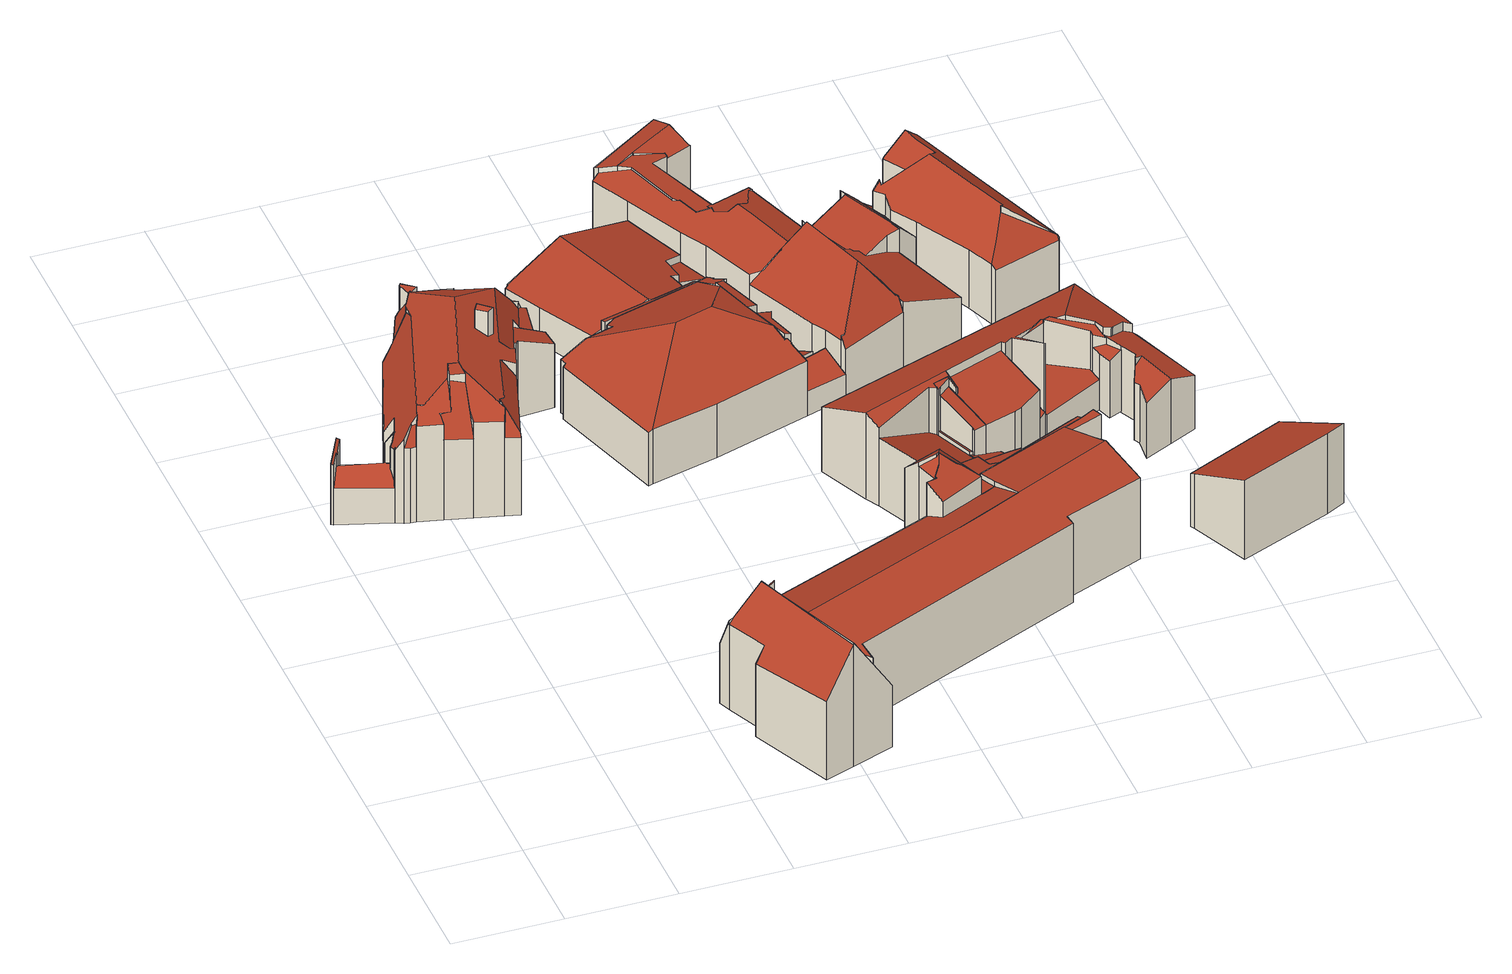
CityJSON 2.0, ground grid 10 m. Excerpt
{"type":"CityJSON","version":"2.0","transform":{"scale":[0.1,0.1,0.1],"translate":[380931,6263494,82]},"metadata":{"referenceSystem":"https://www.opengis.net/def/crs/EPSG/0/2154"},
"CityObjects":{
"building1":{"type":"Building","attributes":{"b3_dak_type":"slanted","b3_h_dak_50p":93.2,"b3_h_dak_70p":93.75,"b3_h_dak_max":96.26,"b3_h_dak_min":86.08,"b3_h_maaiveld":82.68,"b3_kas_warenhuis":false,"b3_reconstructie_onvolledig":false,"b3_rmse_lod12":2.43,"b3_rmse_lod13":1.61,"b3_rmse_lod22":0.0811,"b3_val3dity_lod12":"[]","b3_val3dity_lod13":"[]","b3_val3dity_lod22":"[104,201]","b3_volume_lod12":2391.76,"b3_volume_lod13":2309.77,"b3_volume_lod22":2114.74,"oorspronkelijkbouwjaar":2000},"children":["building1-1"]},
"building1-1":{"type":"BuildingPart","parents":["building1"],"geometry":[{"type":"Solid","lod":"2.2","boundaries":[[[[0,1,2,3,4,5,6,7,8,9,10,11,12,13,14,15,16,17,18,19,20,21,22,23,24,25,26,27,28,29,30,31,32]],[[33,2,1,34]],[[35,10,9,36]],[[37,29,28,38]],[[39,26,25,40]],[[41,27,26,39]],[[40,25,24,42]],[[43,23,22,44]],[[45,17,16,46]],[[47,3,2,33]],[[48,49,50,51]],[[51,50,13,12,52]],[[53,18,17,45]],[[52,12,11,54]],[[55,56,57,58]],[[59,8,7,60]],[[61,62,63]],[[62,64,65,66]],[[67,68,69]],[[68,67,70]],[[71,55,70]],[[72,73,74,75]],[[46,16,15,76]],[[77,59,78,79]],[[75,74,80,81]],[[82,83,84,85]],[[76,15,14,83,82]],[[79,78,56,55,71]],[[86,87,88,89,90]],[[91,43,92,93]],[[60,7,6,57]],[[94,95,96]],[[83,14,13,50]],[[97,98,99]],[[100,19,18,53]],[[101,20,19,100]],[[44,22,21,65]],[[66,65,21,20,101]],[[102,103,104,105]],[[96,95,106]],[[107,108,109,110]],[[111,112,113,114]],[[58,57,6,5,112,111]],[[114,113,115]],[[89,88,116]],[[117,118,119,120]],[[121,120,122]],[[122,120,119,123,124]],[[118,125,42,126]],[[127,128,125,118,117]],[[124,123,129,130,131]],[[93,92,129,123]],[[110,109,132,133]],[[133,132,134,135]],[[136,30,29,37]],[[137,31,30,136]],[[90,89,138,139]],[[139,138,140,141,142]],[[143,144,145]],[[140,138,145]],[[144,143,4,3,47,146]],[[146,47,147]],[[112,5,4,143]],[[98,97,148,149]],[[150,151,152,153]],[[85,84,151,150]],[[154,155,156,157]],[[158,35,155,154]],[[159,160,36,161]],[[81,80,160,159]],[[161,36,9,8,59,77]],[[38,28,27,41]],[[105,104,162]],[[163,164,147]],[[135,134,108,107]],[[106,95,165]],[[142,141,87,86]],[[131,130,64,62,61]],[[54,11,10,35,158]],[[157,156,49,48]],[[153,152,73,72]],[[103,32,31,137]],[[149,148,0,32,103,102]],[[164,163,166]],[[34,1,0,148]],[[126,42,24,23,43,91]],[[167,168,128,127]],[[169,168,167]],[[60,57,56,78,59]],[[131,61,63,67,69,170,171,121,122,124]],[[112,143,145,138,89,116,115,113]],[[160,80,74,73,156,155,35,36]],[[87,141,140,145,144,146,147,164,170,69,68,70,55,58,111,114,115,116,88]],[[135,107,110,133]],[[169,167,127,117,120,121,171,172,173]],[[165,95,174,37,38,41]],[[142,86,90,139]],[[64,130,129,92,43,44,65]],[[157,48,51,52,54,158,154]],[[73,152,151,84,83,50,49,156]],[[153,72,75,81,159,161,77,79,71,70,67,63,62,66,101,100,53,45,46,76,82,85,150]],[[103,137,136,37,174,95,94,173,162,104]],[[164,166,99,98,149,102,105,162,173,172,171,170],[108,134,132,109]],[[34,147,47,33]],[[34,148,97,99,166,163,147]],[[126,91,93,123,119,118]],[[168,169,173,94,96,106,165,41,39,40,42,125,128]]]],"semantics":{"surfaces":[{"type":"GroundSurface"},{"type":"WallSurface","on_footprint_edge":true},{"type":"WallSurface","on_footprint_edge":false},{"type":"RoofSurface"}],"values":[[0,1,1,1,1,1,1,1,1,1,2,1,1,1,2,1,2,2,2,2,2,2,1,2,2,2,1,2,2,2,1,2,1,2,1,1,1,1,2,2,2,2,1,2,2,2,2,2,2,2,2,2,2,2,1,1,2,2,2,2,1,2,1,2,2,2,2,2,2,2,1,1,2,2,2,2,2,2,1,2,2,1,1,2,1,1,2,2,3,3,3,3,3,3,3,3,3,3,3,3,3,3,3,3,3,3,3]]}}]},
"building2":{"type":"Building","attributes":{"b3_dak_type":"slanted","b3_h_dak_50p":89.86,"b3_h_dak_70p":90.12,"b3_h_dak_max":91.02,"b3_h_dak_min":89.17,"b3_h_maaiveld":82.75,"b3_kas_warenhuis":false,"b3_reconstructie_onvolledig":false,"b3_rmse_lod12":0.489,"b3_rmse_lod13":0.489,"b3_rmse_lod22":0.134,"b3_val3dity_lod12":"[]","b3_val3dity_lod13":"[]","b3_val3dity_lod22":"[]","b3_volume_lod12":47.48,"b3_volume_lod13":47.48,"b3_volume_lod22":46.51,"oorspronkelijkbouwjaar":2000},"children":["building2-1"]},
"building2-1":{"type":"BuildingPart","parents":["building2"],"geometry":[{"type":"Solid","lod":"2.2","boundaries":[[[[31,30,28,175,176,177,178]],[[179,176,175,180]],[[181,31,178,182]],[[182,178,177,183]],[[183,177,176,179]],[[184,28,30,185]],[[180,175,28,184]],[[185,30,31,181]],[[185,181,182,183,179,180,184]]]],"semantics":{"surfaces":[{"type":"GroundSurface"},{"type":"WallSurface","on_footprint_edge":true},{"type":"RoofSurface"}],"values":[[0,1,1,1,1,1,1,1,2]]}}]},
"building3":{"type":"Building","attributes":{"b3_dak_type":"slanted","b3_h_dak_50p":91.64,"b3_h_dak_70p":92.05,"b3_h_dak_max":95.09,"b3_h_dak_min":89.46,"b3_h_maaiveld":82.59,"b3_kas_warenhuis":false,"b3_reconstructie_onvolledig":false,"b3_rmse_lod12":1,"b3_rmse_lod13":1,"b3_rmse_lod22":0.173,"b3_val3dity_lod12":"[]","b3_val3dity_lod13":"[]","b3_val3dity_lod22":"[201]","b3_volume_lod12":3956.59,"b3_volume_lod13":3956.59,"b3_volume_lod22":3857.9,"oorspronkelijkbouwjaar":2000},"children":["building3-1"]},
"building3-1":{"type":"BuildingPart","parents":["building3"],"geometry":[{"type":"Solid","lod":"2.2","boundaries":[[[[186,187,188,189,190,191,192,193,194,195,196,197,198,199,200,201,202,203,204,205,206,207,208,209,210,211,212,213,214,215]],[[216,206,205,217]],[[218,207,206,216]],[[219,192,191,220]],[[221,222,223,224]],[[222,225,226]],[[227,196,195,228]],[[229,200,199,230]],[[230,199,198,231]],[[232,197,196,227]],[[228,195,194,233,234]],[[235,193,192,219,236]],[[224,223,237]],[[231,198,197,232]],[[238,239,189,188,240]],[[241,242,243]],[[244,210,209,245]],[[246,247,248]],[[245,209,208,247,246]],[[249,212,211,250,251]],[[234,233,222,221]],[[233,194,193,235]],[[252,213,212,249]],[[247,208,207,218]],[[220,191,190,253]],[[250,211,210,244]],[[253,190,189,239]],[[236,219,254,255]],[[256,255,254,239,238]],[[257,187,186,258,259]],[[260,214,213,252,261]],[[261,252,262,263]],[[243,264,265]],[[259,258,242,241]],[[263,262,266,267]],[[226,225,268,266]],[[240,188,187,257]],[[265,264,269]],[[270,271,204,203,272]],[[273,274,202,201,275]],[[276,274,273]],[[267,266,268,255,256]],[[272,203,202,274]],[[277,278,279]],[[275,201,200,229]],[[280,278,277]],[[251,250,281]],[[258,186,215,282]],[[282,283,284]],[[283,282,215,214,260]],[[217,205,204,271]],[[271,270,285]],[[234,221,224,232,227,228]],[[239,254,219,220,253]],[[240,243,265,269,267,256,238]],[[255,268,225,222,233,235,236]],[[281,250,244,245,246,248,286,287,288,280,277,279]],[[289,276,273,275,229,230,231,232,224,237]],[[251,281,290,289,237,223,222,226,266,262,252,249]],[[282,284,243,242,258]],[[283,260,261,263,267,269,264,243,284]],[[243,240,257,259,241]],[[271,285,287,286,248,247,218,216,217]],[[285,270,272,274,276,289,290,281,279,278,280,288,287]]]],"semantics":{"surfaces":[{"type":"GroundSurface"},{"type":"WallSurface","on_footprint_edge":true},{"type":"WallSurface","on_footprint_edge":false},{"type":"RoofSurface"}],"values":[[0,1,1,1,2,2,1,1,1,1,1,1,2,1,1,2,1,2,1,1,2,1,1,1,1,1,1,2,2,1,1,2,2,2,2,2,1,2,1,1,2,2,1,2,1,2,2,1,2,1,1,2,3,3,3,3,3,3,3,3,3,3,3,3]]}}]},
"building4":{"type":"Building","attributes":{"b3_dak_type":"slanted","b3_h_dak_50p":89.24,"b3_h_dak_70p":89.82,"b3_h_dak_max":91.44,"b3_h_dak_min":84.89,"b3_h_maaiveld":82.41,"b3_kas_warenhuis":false,"b3_reconstructie_onvolledig":false,"b3_rmse_lod12":1.38,"b3_rmse_lod13":1.02,"b3_rmse_lod22":0.203,"b3_val3dity_lod12":"[]","b3_val3dity_lod13":"[]","b3_val3dity_lod22":"[]","b3_volume_lod12":1603.65,"b3_volume_lod13":1570.62,"b3_volume_lod22":1455.51,"oorspronkelijkbouwjaar":2000},"children":["building4-1"]},
"building4-1":{"type":"BuildingPart","parents":["building4"],"geometry":[{"type":"Solid","lod":"2.2","boundaries":[[[[291,292,293,294,295,296,297,298,299,300,301,302,303,304,305,306,307,308,309,310]],[[311,296,295,312]],[[312,295,294,313]],[[314,298,297,315,316]],[[317,318,319,320]],[[321,322,318,317]],[[323,300,299,324]],[[325,310,309,326]],[[316,315,327,328]],[[326,309,308,329]],[[330,304,303,331]],[[331,303,302,332]],[[324,299,298,314]],[[333,307,306,334]],[[335,291,310,325]],[[315,297,296,311]],[[329,308,307,333]],[[334,306,305,336]],[[337,301,300,323]],[[328,327,322,321]],[[320,319,293,292,338]],[[313,294,293,319]],[[338,292,291,335]],[[332,302,301,337]],[[336,305,304,330]],[[313,319,318,322,327,315,311,312]],[[335,339,340,341,324,314,316,328,321,317,320,338]],[[340,339,335,325,326]],[[341,330,331,332,337,323,324]],[[336,330,341,340,326,329,333,334]]]],"semantics":{"surfaces":[{"type":"GroundSurface"},{"type":"WallSurface","on_footprint_edge":true},{"type":"WallSurface","on_footprint_edge":false},{"type":"RoofSurface"}],"values":[[0,1,1,1,2,2,1,1,2,1,1,1,1,1,1,1,1,1,1,2,1,1,1,1,1,3,3,3,3,3]]}}]},
"building5":{"type":"Building","attributes":{"b3_dak_type":"slanted","b3_h_dak_50p":87.17,"b3_h_dak_70p":87.61,"b3_h_dak_max":88.51,"b3_h_dak_min":84.83,"b3_h_maaiveld":82.67,"b3_kas_warenhuis":false,"b3_reconstructie_onvolledig":false,"b3_rmse_lod12":0.866,"b3_rmse_lod13":0.866,"b3_rmse_lod22":0.0427,"b3_val3dity_lod12":"[]","b3_val3dity_lod13":"[]","b3_val3dity_lod22":"[]","b3_volume_lod12":742.6,"b3_volume_lod13":742.6,"b3_volume_lod22":670.53,"oorspronkelijkbouwjaar":2000},"children":["building5-1"]},
"building5-1":{"type":"BuildingPart","parents":["building5"],"geometry":[{"type":"Solid","lod":"2.2","boundaries":[[[[342,343,344,345,346,347,348,349,350,351,352,353,354,355,356]],[[357,358,359,360]],[[358,345,344,361]],[[362,342,356,363]],[[364,365,366]],[[367,368,366]],[[369,346,345,358,357]],[[329,348,347,370,371]],[[372,352,351,373]],[[374,349,348,329]],[[365,364,350,349,374]],[[373,351,350,364]],[[375,353,352,372]],[[376,354,353,375]],[[361,344,343,377]],[[360,359,377,378]],[[370,347,346,369]],[[379,380,381]],[[368,367,381]],[[371,370,380,379]],[[378,377,343,342,362]],[[363,356,355,382]],[[382,355,354,376]],[[377,359,358,361]],[[371,379,381,367,366,365,374,329]],[[378,362,363,368,381,380,370,369,357,360]],[[382,376,375,372,373,364,366,368,363]]]],"semantics":{"surfaces":[{"type":"GroundSurface"},{"type":"WallSurface","on_footprint_edge":false},{"type":"WallSurface","on_footprint_edge":true},{"type":"RoofSurface"}],"values":[[0,1,2,2,1,1,2,2,2,2,2,2,2,2,2,1,2,1,1,1,2,2,2,3,3,3,3]]}}]},
"building6":{"type":"Building","attributes":{"b3_dak_type":"slanted","b3_h_dak_50p":85.38,"b3_h_dak_70p":89.41,"b3_h_dak_max":89.8,"b3_h_dak_min":84.98,"b3_h_maaiveld":82.45,"b3_kas_warenhuis":false,"b3_reconstructie_onvolledig":false,"b3_rmse_lod12":3.1,"b3_rmse_lod13":0.312,"b3_rmse_lod22":0.0541,"b3_val3dity_lod12":"[]","b3_val3dity_lod13":"[]","b3_val3dity_lod22":"[]","b3_volume_lod12":105.84,"b3_volume_lod13":71.99,"b3_volume_lod22":70.01,"oorspronkelijkbouwjaar":2000},"children":["building6-1"]},
"building6-1":{"type":"BuildingPart","parents":["building6"],"geometry":[{"type":"Solid","lod":"2.2","boundaries":[[[[383,310,384,308,385,386,387]],[[388,383,387,389]],[[390,391,392,393,394]],[[395,388,392,391]],[[396,397,384,310,325]],[[329,308,384,397]],[[398,399,400,401]],[[389,387,386,402]],[[402,386,385,403]],[[404,403,385,308,329]],[[391,390,405]],[[397,396,405]],[[325,310,383,388,395]],[[394,393,399,398]],[[401,400,403,404]],[[401,404,329,397,405,390,394,398]],[[325,395,391,405,396]],[[403,400,399,393,392,388,389,402]]]],"semantics":{"surfaces":[{"type":"GroundSurface"},{"type":"WallSurface","on_footprint_edge":true},{"type":"WallSurface","on_footprint_edge":false},{"type":"RoofSurface"}],"values":[[0,1,2,2,1,1,2,1,1,1,2,2,1,2,2,3,3,3]]}}]},
"building7":{"type":"Building","attributes":{"b3_dak_type":"slanted","b3_h_dak_50p":86.11,"b3_h_dak_70p":89.27,"b3_h_dak_max":89.75,"b3_h_dak_min":82.68,"b3_h_maaiveld":82.39,"b3_kas_warenhuis":false,"b3_reconstructie_onvolledig":false,"b3_rmse_lod12":3.18,"b3_rmse_lod13":0.836,"b3_rmse_lod22":0.653,"b3_val3dity_lod12":"[]","b3_val3dity_lod13":"[]","b3_val3dity_lod22":"[]","b3_volume_lod12":53.7,"b3_volume_lod13":39.06,"b3_volume_lod22":38.51,"oorspronkelijkbouwjaar":2000},"children":["building7-1"]},
"building7-1":{"type":"BuildingPart","parents":["building7"],"geometry":[{"type":"Solid","lod":"2.2","boundaries":[[[[406,407,408,409,410,294,411,292]],[[412,406,292,413]],[[413,292,411,414,415]],[[415,414,416,417]],[[414,411,294,418]],[[418,294,410,419]],[[419,410,409,416]],[[417,416,409,408,420]],[[420,408,407,421]],[[421,407,406,412]],[[419,416,414,418]],[[421,412,413,415,417,420]]]],"semantics":{"surfaces":[{"type":"GroundSurface"},{"type":"WallSurface","on_footprint_edge":true},{"type":"WallSurface","on_footprint_edge":false},{"type":"RoofSurface"}],"values":[[0,1,1,2,1,1,1,1,1,1,3,3]]}}]},
"building8":{"type":"Building","attributes":{"b3_dak_type":"slanted","b3_h_dak_50p":88.94,"b3_h_dak_70p":89.55,"b3_h_dak_max":93.27,"b3_h_dak_min":84.67,"b3_h_maaiveld":82.38,"b3_kas_warenhuis":false,"b3_reconstructie_onvolledig":false,"b3_rmse_lod12":1.37,"b3_rmse_lod13":1.37,"b3_rmse_lod22":1.04,"b3_val3dity_lod12":"[]","b3_val3dity_lod13":"[]","b3_val3dity_lod22":"[104]","b3_volume_lod12":1471.3,"b3_volume_lod13":1471.3,"b3_volume_lod22":-53048.39,"oorspronkelijkbouwjaar":2000},"children":["building8-1"]},
"building8-1":{"type":"BuildingPart","parents":["building8"],"geometry":[{"type":"Solid","lod":"2.2","boundaries":[[[[422,423,424,296,425,295,426,427,428,429,430,431,432,433,434,435,436,437,438,439,440,441,442,443,444]],[[445,423,422,446,447]],[[448,449,450,451,452]],[[449,448,453]],[[454,296,424,455]],[[456,457,458]],[[459,460,458]],[[461,441,440,462]],[[463,442,441,461]],[[464,435,434,465]],[[466,433,432,467,468]],[[469,428,427,470,471]],[[472,473,425,296,454]],[[474,473,472]],[[475,426,295,476]],[[477,430,429,478]],[[476,295,425,473]],[[479,436,435,464]],[[480,437,436,479]],[[481,482,483]],[[484,444,443,485]],[[486,485,443,442,463]],[[487,485,486]],[[488,489,490]],[[491,492,489,488,493]],[[493,488,494,495]],[[496,497,457,456]],[[450,449,498]],[[452,451,460,459]],[[465,434,433,466]],[[468,467,499,500]],[[500,501,502]],[[503,431,430,477]],[[504,438,437,480]],[[478,429,428,469]],[[470,427,426,475]],[[495,494,505]],[[506,507,508]],[[471,470,508]],[[447,446,509,510]],[[507,506,490]],[[467,432,431,503]],[[500,499,497,496]],[[482,481,511]],[[455,424,423,445,512]],[[512,445,513]],[[446,422,444,484]],[[514,504,515,516]],[[517,439,438,504,514]],[[518,519,520]],[[516,515,520]],[[502,501,519,518]],[[462,440,439,517]],[[510,509,521,522]],[[522,521,492,491]],[[500,502,464,465,466,468]],[[523,506,508,470,475,476,473,474,524]],[[490,506,523,505,494,488]],[[453,448,452,459,458,457,497,499,467,503,477,478,469,471,508,507,490,525,482,511]],[[511,481,483,487,486,463,461,462,498,449,453]],[[512,513,526,524,474,472,454,455]],[[492,521,509,446,484,485,487,483,482,525,490,489]],[[502,518,520,515,504,480,479,464]],[[462,517,514,516,520,519,501,500,496,456,458,460,451,450,498]],[[522,491,493,495,505,523,524,526,513,445,447,510]]]],"semantics":{"surfaces":[{"type":"GroundSurface"},{"type":"WallSurface","on_footprint_edge":true},{"type":"WallSurface","on_footprint_edge":false},{"type":"RoofSurface"}],"values":[[0,1,2,2,1,2,2,1,1,1,1,1,1,2,1,1,1,1,1,2,1,1,2,2,2,2,2,2,2,1,2,2,1,1,1,1,2,2,2,2,2,1,2,2,1,2,1,2,1,2,2,2,1,2,2,3,3,3,3,3,3,3,3,3,3]]}}]},
"building9":{"type":"Building","attributes":{"b3_dak_type":"slanted","b3_h_dak_50p":85.98,"b3_h_dak_70p":88.77,"b3_h_dak_max":90.84,"b3_h_dak_min":84.94,"b3_h_maaiveld":82.44,"b3_kas_warenhuis":false,"b3_reconstructie_onvolledig":false,"b3_rmse_lod12":2.55,"b3_rmse_lod13":0.538,"b3_rmse_lod22":0.11,"b3_val3dity_lod12":"[]","b3_val3dity_lod13":"[]","b3_val3dity_lod22":"[]","b3_volume_lod12":101.08,"b3_volume_lod13":76.57,"b3_volume_lod22":73.73,"oorspronkelijkbouwjaar":2000},"children":["building9-1"]},
"building9-1":{"type":"BuildingPart","parents":["building9"],"geometry":[{"type":"Solid","lod":"2.2","boundaries":[[[[527,528,529,530,531,532,533,534,535,536,537,538]],[[539,540,541,542]],[[543,544,545,540,539]],[[546,530,529,547,548]],[[547,529,528,549]],[[542,541,550,551]],[[551,550,527,538,552]],[[553,554,552,555]],[[556,537,536,557]],[[558,532,531,559]],[[560,534,533,561]],[[562,535,534,560,563]],[[564,561,533,532,558]],[[555,552,538,537,556]],[[559,531,530,546]],[[563,560,545,544]],[[549,528,527,550]],[[554,565,544,543]],[[566,562,565,554,553]],[[557,536,535,562,566]],[[548,547,561,564]],[[561,547,549,550,541,540,545,560]],[[554,543,539,542,551,552]],[[565,562,563,544]],[[557,566,553,555,556]],[[548,564,558,559,546]]]],"semantics":{"surfaces":[{"type":"GroundSurface"},{"type":"WallSurface","on_footprint_edge":false},{"type":"WallSurface","on_footprint_edge":true},{"type":"RoofSurface"}],"values":[[0,1,1,2,2,1,2,1,2,2,2,2,2,2,2,1,2,1,1,2,1,3,3,3,3,3]]}}]},
"building10":{"type":"Building","attributes":{"b3_dak_type":"slanted","b3_h_dak_50p":89.32,"b3_h_dak_70p":89.87,"b3_h_dak_max":92.49,"b3_h_dak_min":84.98,"b3_h_maaiveld":82.37,"b3_kas_warenhuis":false,"b3_reconstructie_onvolledig":false,"b3_rmse_lod12":1.72,"b3_rmse_lod13":1.05,"b3_rmse_lod22":0.183,"b3_val3dity_lod12":"[]","b3_val3dity_lod13":"[]","b3_val3dity_lod22":"[]","b3_volume_lod12":2283.26,"b3_volume_lod13":2188.74,"b3_volume_lod22":2006.93,"oorspronkelijkbouwjaar":2000},"children":["building10-1"]},
"building10-1":{"type":"BuildingPart","parents":["building10"],"geometry":[{"type":"Solid","lod":"2.2","boundaries":[[[[536,567,568,532,569,570,571,572,573,574,575,576,577,578,579,580,581,582,583,584,585,586,587,588,589,590,591,592,593,594,595,596,597,598,599,600,601,602,603,537]],[[604,579,578,605]],[[606,577,576,607]],[[607,576,575,608]],[[609,610,611,612]],[[613,574,573,614]],[[614,573,572,615]],[[616,571,570,617,618]],[[615,572,571,616]],[[605,578,577,606,619]],[[557,536,537,556]],[[618,617,610,609,620]],[[621,622,623,624]],[[625,568,567,626]],[[627,601,600,628]],[[629,630,622,621]],[[631,608,575,574,613]],[[632,532,568,625,633]],[[634,581,580,635]],[[636,582,581,634]],[[637,638,639,640,641]],[[642,643,583,582,636]],[[644,645,646,647]],[[648,649,638,637]],[[624,623,649,648]],[[647,646,643,642]],[[650,584,583,643]],[[651,652,653]],[[654,591,590,652,651]],[[655,592,591,654]],[[656,593,592,655]],[[657,656,658,659]],[[660,594,593,656,657]],[[659,658,645,644]],[[630,603,602,661]],[[619,606,662,663]],[[556,537,603,630,629]],[[628,600,599,664,665]],[[665,664,639,638]],[[666,597,596,667]],[[664,599,598,668]],[[620,609,608,631]],[[669,585,584,650]],[[670,586,585,669]],[[667,596,595,671]],[[671,595,594,660]],[[635,580,579,604]],[[672,668,598,597,666]],[[641,640,668,672]],[[661,602,601,627]],[[617,570,569,673]],[[612,611,674]],[[633,625,674]],[[663,662,626,675]],[[675,626,567,536,557]],[[673,569,532,632]],[[676,588,587,677]],[[678,589,588,676]],[[652,590,589,678]],[[677,587,586,670]],[[620,631,613,614,615,616,618]],[[670,669,650,643,646,645,658,656,655,654,651,653]],[[671,660,657,659,644,647,642,636,634,635]],[[668,640,639,664]],[[661,627,628,665,638,649,623,622,630]],[[626,662,606,607,608,609,612,674,625]],[[605,624,648,637,641,672,666,667,671,635,604]],[[673,632,633,674,611,610,617]],[[677,670,653,652,678,676]],[[624,605,619,663,675,557,556,629,621]]]],"semantics":{"surfaces":[{"type":"GroundSurface"},{"type":"WallSurface","on_footprint_edge":true},{"type":"WallSurface","on_footprint_edge":false},{"type":"RoofSurface"}],"values":[[0,1,1,1,2,1,1,1,1,1,1,2,2,1,1,2,1,1,1,1,2,1,2,2,2,2,1,2,1,1,1,2,1,2,1,2,1,1,2,1,1,2,1,1,1,1,1,1,2,1,1,2,2,2,1,1,1,1,1,1,3,3,3,3,3,3,3,3,3,3]]}}]},
"building11":{"type":"Building","attributes":{"b3_dak_type":"horizontal","b3_h_dak_50p":91.01,"b3_h_dak_70p":91.04,"b3_h_dak_max":91.18,"b3_h_dak_min":90.82,"b3_h_maaiveld":82.48,"b3_kas_warenhuis":false,"b3_reconstructie_onvolledig":false,"b3_rmse_lod12":0.2,"b3_rmse_lod13":0.2,"b3_rmse_lod22":0.187,"b3_val3dity_lod12":"[]","b3_val3dity_lod13":"[]","b3_val3dity_lod22":"[]","b3_volume_lod12":22.41,"b3_volume_lod13":22.41,"b3_volume_lod22":22.3,"oorspronkelijkbouwjaar":2000},"children":["building11-1"]},
"building11-1":{"type":"BuildingPart","parents":["building11"],"geometry":[{"type":"Solid","lod":"2.2","boundaries":[[[[679,680,681,682,683]],[[684,681,680,685]],[[615,683,682,614]],[[686,679,683,615]],[[614,682,681,684]],[[685,680,679,686]],[[685,686,615,614,684]]]],"semantics":{"surfaces":[{"type":"GroundSurface"},{"type":"WallSurface","on_footprint_edge":true},{"type":"RoofSurface"}],"values":[[0,1,1,1,1,1,2]]}}]},
"building12":{"type":"Building","attributes":{"b3_dak_type":"slanted","b3_h_dak_50p":88.37,"b3_h_dak_70p":88.7,"b3_h_dak_max":89.49,"b3_h_dak_min":84.86,"b3_h_maaiveld":82.36,"b3_kas_warenhuis":false,"b3_reconstructie_onvolledig":false,"b3_rmse_lod12":0.929,"b3_rmse_lod13":0.772,"b3_rmse_lod22":3.91,"b3_val3dity_lod12":"[]","b3_val3dity_lod13":"[]","b3_val3dity_lod22":"[104]","b3_volume_lod12":608.88,"b3_volume_lod13":605.39,"b3_volume_lod22":17242.6,"oorspronkelijkbouwjaar":2000},"children":["building12-1"]},
"building12-1":{"type":"BuildingPart","parents":["building12"],"geometry":[{"type":"Solid","lod":"2.2","boundaries":[[[[687,688,689,690,691,692,693,694,695,696,697,698,424,699,444,700]],[[701,702,699,424,703]],[[704,698,697,705]],[[706,690,689,707]],[[708,709,707,710]],[[703,424,698,704]],[[711,705,697,696,712]],[[713,694,693,714]],[[714,693,692,709,708]],[[709,692,691,715]],[[716,688,687,717]],[[715,691,690,706]],[[710,707,689,688,716]],[[718,695,694,713]],[[719,700,444,484]],[[720,721,702,701]],[[484,444,699,702]],[[717,687,700,719]],[[722,723,705,711]],[[723,722,724]],[[725,726,727]],[[712,696,695,718]],[[727,726,721,720]],[[715,706,707,709]],[[718,713,714,708,710,716,717]],[[484,702,721,719]],[[727,720,701,703,704,705,723,724,725]],[[721,726,725,724,722,711,712,718,717,719]]]],"semantics":{"surfaces":[{"type":"GroundSurface"},{"type":"WallSurface","on_footprint_edge":true},{"type":"WallSurface","on_footprint_edge":false},{"type":"RoofSurface"}],"values":[[0,1,1,1,2,1,1,1,1,1,1,1,1,1,1,2,1,1,2,2,2,1,2,3,3,3,3,3]]}}]},
"building13":{"type":"Building","attributes":{"b3_dak_type":"slanted","b3_h_dak_50p":86.22,"b3_h_dak_70p":86.62,"b3_h_dak_max":91.01,"b3_h_dak_min":85.48,"b3_h_maaiveld":82.47,"b3_kas_warenhuis":false,"b3_reconstructie_onvolledig":false,"b3_rmse_lod12":1.85,"b3_rmse_lod13":0.658,"b3_rmse_lod22":0.0923,"b3_val3dity_lod12":"[]","b3_val3dity_lod13":"[]","b3_val3dity_lod22":"[]","b3_volume_lod12":100.89,"b3_volume_lod13":116.1,"b3_volume_lod22":109.23,"oorspronkelijkbouwjaar":2000},"children":["building13-1"]},
"building13-1":{"type":"BuildingPart","parents":["building13"],"geometry":[{"type":"Solid","lod":"2.2","boundaries":[[[[728,729,730,731,732,733,734,735,736,737]],[[738,734,733,739]],[[740,741,739,742]],[[743,744,730,729,745]],[[746,731,730,744]],[[747,728,737,748]],[[749,735,734,738]],[[750,736,735,749]],[[742,739,733,732,751]],[[751,732,731,746]],[[748,737,736,750,752]],[[752,750,753,754]],[[745,729,728,747,755]],[[756,740,744,743]],[[757,758,741,740,756]],[[755,747,754,759]],[[759,754,753,758,757]],[[744,740,742,751,746]],[[754,747,748,752]],[[758,753,750,749,738,739,741]],[[759,757,756,743,745,755]]]],"semantics":{"surfaces":[{"type":"GroundSurface"},{"type":"WallSurface","on_footprint_edge":true},{"type":"WallSurface","on_footprint_edge":false},{"type":"RoofSurface"}],"values":[[0,1,2,1,1,1,1,1,1,1,1,2,1,2,2,2,2,3,3,3,3]]}}]},
"building14":{"type":"Building","attributes":{"b3_dak_type":"slanted","b3_h_dak_50p":88.76,"b3_h_dak_70p":89.11,"b3_h_dak_max":89.69,"b3_h_dak_min":87.94,"b3_h_maaiveld":82.56,"b3_kas_warenhuis":false,"b3_reconstructie_onvolledig":false,"b3_rmse_lod12":0.523,"b3_rmse_lod13":0.523,"b3_rmse_lod22":0.305,"b3_val3dity_lod12":"[]","b3_val3dity_lod13":"[]","b3_val3dity_lod22":"[]","b3_volume_lod12":455.66,"b3_volume_lod13":455.66,"b3_volume_lod22":479.91,"oorspronkelijkbouwjaar":2000},"children":["building14-1"]},
"building14-1":{"type":"BuildingPart","parents":["building14"],"geometry":[{"type":"Solid","lod":"2.2","boundaries":[[[[760,761,762,763,764,765]],[[766,761,760,767]],[[767,760,765,768]],[[769,762,761,766]],[[770,763,762,769]],[[771,764,763,770]],[[768,765,764,771]],[[768,771,770,769,766,767]]]],"semantics":{"surfaces":[{"type":"GroundSurface"},{"type":"WallSurface","on_footprint_edge":true},{"type":"RoofSurface"}],"values":[[0,1,1,1,1,1,1,2]]}}]},
"building15":{"type":"Building","attributes":{"b3_dak_type":"slanted","b3_h_dak_50p":89.34,"b3_h_dak_70p":89.96,"b3_h_dak_max":91.48,"b3_h_dak_min":85.34,"b3_h_maaiveld":82.4,"b3_kas_warenhuis":false,"b3_reconstructie_onvolledig":false,"b3_rmse_lod12":1.2,"b3_rmse_lod13":0.998,"b3_rmse_lod22":0.129,"b3_val3dity_lod12":"[]","b3_val3dity_lod13":"[]","b3_val3dity_lod22":"[]","b3_volume_lod12":934.15,"b3_volume_lod13":924.87,"b3_volume_lod22":866.42,"oorspronkelijkbouwjaar":2000},"children":["building15-1"]},
"building15-1":{"type":"BuildingPart","parents":["building15"],"geometry":[{"type":"Solid","lod":"2.2","boundaries":[[[[772,773,774,775,776,777,778,779,780,781,782,783,784,785,786,694,787,693,788]],[[789,782,781,790]],[[791,783,782,789]],[[792,784,783,791]],[[793,794,795,796]],[[797,775,774,798]],[[798,774,773,799]],[[800,785,784,792]],[[801,802,787,694,803]],[[804,693,787,802]],[[805,772,788,806]],[[807,808,802,801]],[[806,788,693,804]],[[809,777,776,810]],[[810,776,775,797]],[[811,779,778,812]],[[812,778,777,809]],[[813,814,815]],[[790,781,780,816]],[[803,694,786,817]],[[816,780,779,811]],[[817,786,785,800]],[[818,819,820]],[[819,821,822]],[[823,821,819,818]],[[796,795,808,807]],[[799,773,772,805,824]],[[824,805,825,826]],[[827,826,828]],[[828,826,825,794,793]],[[815,814,816]],[[821,823,829,812,809,810,797,822]],[[816,814,830,800,792,791,789,790]],[[828,793,796,807,801,803,817,800,830,814,813,831,832,827]],[[826,827,832,820,819,822,797,798,799,824]],[[794,825,805,806,804,802,808,795]],[[815,816,811,812,829,823,818,820,832,831,813]]]],"semantics":{"surfaces":[{"type":"GroundSurface"},{"type":"WallSurface","on_footprint_edge":true},{"type":"WallSurface","on_footprint_edge":false},{"type":"RoofSurface"}],"values":[[0,1,1,1,2,1,1,1,1,1,1,2,1,1,1,1,1,2,1,1,1,1,2,2,2,2,1,2,2,2,2,3,3,3,3,3,3]]}}]}
},
"vertices":[
[178,501,7],[155,429,7],[155,427,7],[142,430,7],[117,436,7],[93,442,7],[71,447,7],[66,448,7],[61,449,7],[54,452,7],[6,467,7],[4,468,7],[20,499,7],[23,498,7],[56,481,7],[63,478,7],[69,494,7],[61,498,7],[91,582,7],[101,587,7],[102,587,7],[102,588,7],[118,626,7],[122,625,7],[135,621,7],[168,612,7],[225,609,7],[224,603,7],[219,573,7],[207,574,7],[202,575,7],[193,549,7],[184,520,7],[155,427,86],[155,429,91],[6,467,44],[54,452,43],[207,574,82],[219,573,76],[225,609,64],[168,612,92],[224,603,77],[135,621,92],[122,625,87],[118,626,79],[61,498,66],[69,494,81],[142,430,87],[16,484,68],[16,484,53],[23,498,42],[23,498,68],[20,499,70],[91,582,71],[4,468,69],[74,453,109],[74,453,103],[71,447,84],[71,447,105],[61,449,84],[66,448,83],[117,597,109],[117,597,105],[116,582,111],[117,597,100],[102,588,77],[102,588,84],[77,463,111],[77,463,114],[83,461,114],[75,457,111],[74,453,111],[58,469,77],[58,469,56],[55,466,53],[55,466,75],[63,478,80],[61,449,93],[69,454,101],[69,454,103],[55,456,46],[55,456,79],[56,481,68],[56,481,47],[56,480,48],[56,480,69],[108,474,141],[108,474,123],[105,460,116],[105,460,134],[105,460,140],[122,625,113],[121,624,86],[121,624,112],[210,601,90],[216,600,81],[216,600,88],[166,502,109],[166,502,110],[164,501,111],[101,587,83],[102,587,84],[184,520,104],[184,520,91],[179,519,97],[179,519,106],[216,600,87],[155,537,140],[155,537,121],[164,530,115],[164,530,140],[93,442,105],[93,442,89],[93,451,109],[93,451,110],[99,450,110],[102,449,110],[128,616,109],[128,616,108],[127,615,107],[127,615,110],[127,613,111],[127,615,111],[126,615,108],[126,615,110],[128,616,107],[135,621,109],[152,611,109],[152,611,102],[126,615,102],[118,601,97],[118,601,108],[170,534,113],[170,534,140],[159,544,120],[159,544,140],[202,575,90],[193,549,91],[117,456,132],[117,456,141],[117,456,115],[117,472,123],[117,472,141],[117,436,88],[117,436,105],[117,446,110],[142,430,104],[146,440,110],[178,501,91],[178,501,104],[63,476,81],[63,476,49],[62,476,50],[62,476,81],[14,482,68],[14,482,55],[15,481,55],[15,481,67],[6,467,68],[56,456,81],[56,456,46],[54,452,81],[172,525,111],[143,445,116],[143,445,112],[219,603,79],[150,453,110],[162,607,110],[162,607,105],[161,604,111],[121,483,129],[150,572,129],[190,593,113],[193,594,112],[207,575,82],
[229,572,7],[231,555,7],[198,553,7],[196,550,7],[231,555,72],[229,572,73],[193,549,87],[196,550,86],[198,553,85],[219,573,77],[202,575,83],
[433,239,6],[427,256,6],[463,271,6],[464,272,6],[464,274,6],[466,275,6],[476,247,6],[478,243,6],[490,248,6],[576,283,6],[590,248,6],[595,236,6],[611,197,6],[536,167,6],[539,160,6],[320,65,6],[324,50,6],[332,26,6],[293,12,6],[266,2,6],[232,78,6],[241,82,6],[224,120,6],[220,131,6],[235,138,6],[273,152,6],[273,154,6],[431,215,6],[441,218,6],[440,219,6],[232,78,80],[266,2,86],[241,82,94],[476,247,76],[466,275,75],[495,227,94],[495,227,89],[504,195,102],[504,195,103],[482,221,88],[482,221,89],[590,248,100],[576,283,90],[539,160,87],[536,167,90],[611,197,89],[595,236,104],[490,248,84],[490,248,89],[478,243,84],[476,247,83],[443,167,103],[464,272,103],[464,272,75],[463,271,105],[447,234,130],[447,234,127],[449,235,130],[235,138,69],[220,131,67],[224,120,97],[224,120,93],[228,121,98],[273,154,81],[273,152,81],[273,152,82],[431,215,84],[464,274,75],[473,245,77],[473,245,83],[473,245,105],[427,256,105],[433,239,117],[433,239,121],[441,218,118],[431,215,118],[441,202,89],[441,202,105],[462,229,120],[462,229,121],[481,221,89],[481,221,107],[481,221,88],[466,228,118],[293,12,132],[293,12,130],[332,26,69],[324,50,82],[324,50,66],[320,65,87],[302,64,89],[269,135,116],[269,135,97],[273,151,83],[260,132,112],[273,151,82],[440,219,116],[440,219,119],[446,227,124],[258,102,131],[245,120,121],[252,119,131],[254,122,126],[280,98,103],[277,119,95],
[406,510,4],[411,498,4],[413,499,4],[439,508,4],[452,513,4],[461,489,4],[423,477,4],[334,449,4],[272,433,4],[268,432,4],[234,542,4],[237,545,4],[235,551,4],[259,557,4],[285,564,4],[283,572,4],[294,584,4],[374,605,4],[383,575,4],[394,541,4],[461,489,28],[452,513,41],[439,508,41],[334,449,59],[423,477,29],[423,477,60],[414,498,70],[414,498,40],[413,499,41],[413,499,71],[416,495,68],[416,495,38],[268,432,58],[272,433,60],[394,541,78],[383,575,78],[415,494,38],[415,494,68],[374,605,64],[259,557,69],[235,551,58],[237,545,58],[294,584,62],[283,572,66],[406,510,77],[285,564,70],[234,542,57],[411,498,71],[382,522,85],[360,533,93],[325,522,93],
[361,736,7],[386,679,7],[399,652,7],[372,644,7],[364,641,7],[372,609,7],[374,605,7],[285,582,7],[285,591,7],[276,589,7],[250,642,7],[233,678,7],[236,680,7],[236,681,7],[291,705,7],[372,644,44],[372,644,36],[369,668,35],[369,668,42],[399,652,28],[361,736,38],[291,705,62],[285,591,48],[285,591,57],[324,598,60],[329,599,60],[329,599,62],[364,641,47],[372,609,48],[372,609,62],[250,642,43],[276,589,45],[285,582,62],[233,678,42],[236,680,43],[386,679,29],[386,679,36],[351,603,62],[351,603,55],[332,599,61],[236,681,43],
[404,546,4],[381,581,4],[383,607,4],[397,611,4],[415,551,4],[404,546,34],[415,551,30],[390,586,75],[390,586,74],[390,586,34],[392,585,34],[392,585,76],[404,546,74],[381,581,78],[381,581,76],[385,598,69],[385,598,34],[386,599,34],[386,599,69],[397,611,30],[383,607,34],[383,607,65],[387,585,75],
[398,531,4],[413,536,4],[409,525,4],[411,519,4],[432,526,4],[417,500,4],[398,531,78],[411,498,76],[417,500,45],[417,500,74],[411,519,35],[411,519,74],[439,508,44],[432,526,34],[409,525,74],[413,536,72],
[486,617,4],[517,517,4],[519,511,4],[459,494,4],[446,528,4],[418,602,4],[399,652,4],[386,679,4],[361,736,4],[345,775,4],[351,779,4],[348,781,4],[416,824,4],[423,806,4],[432,785,4],[433,783,4],[409,773,4],[394,767,4],[420,698,4],[421,697,4],[457,710,4],[458,704,4],[479,643,4],[517,517,72],[486,617,66],[486,617,69],[416,686,72],[416,686,70],[416,686,67],[404,690,67],[404,690,68],[416,681,71],[461,489,54],[519,511,61],[392,714,68],[392,714,66],[396,711,67],[397,710,68],[397,710,67],[421,697,66],[420,698,66],[457,710,65],[423,806,71],[416,824,65],[348,781,63],[351,779,59],[351,779,64],[399,652,61],[418,602,52],[418,602,62],[459,494,65],[459,494,60],[462,495,65],[446,528,57],[452,513,59],[361,736,57],[386,679,59],[432,785,63],[433,783,63],[435,676,74],[435,676,78],[445,679,74],[479,643,66],[458,704,66],[458,704,67],[455,704,67],[468,606,82],[468,606,75],[459,605,78],[467,609,100],[467,609,75],[468,606,99],[470,602,91],[470,602,99],[375,765,68],[375,765,66],[416,696,66],[365,771,63],[365,771,68],[382,782,67],[382,782,69],[345,775,55],[409,773,63],[470,597,102],[444,596,86],[444,596,71],[428,599,65],[485,617,67],[485,617,72],[426,674,74],[517,517,75],[513,518,78],[409,773,65],[409,778,64],[409,778,65],[394,767,66],[383,781,69],[383,781,67],[404,779,65],[482,613,69],[482,613,78],[464,591,112],[485,526,112],[441,660,78],[503,521,91],
[528,340,4],[543,345,4],[548,337,4],[560,343,4],[565,331,4],[522,314,4],[519,321,4],[513,336,4],[499,371,4],[497,378,4],[511,383,4],[511,381,4],[517,335,65],[517,335,39],[528,339,35],[528,339,65],[516,337,66],[516,337,42],[516,337,39],[560,343,30],[548,337,30],[548,337,34],[543,345,30],[528,340,35],[528,340,65],[511,381,79],[501,373,86],[501,373,78],[511,381,87],[511,383,88],[497,378,88],[522,314,43],[565,331,30],[513,336,40],[519,321,41],[499,371,43],[513,336,43],[519,321,43],[501,373,42],[499,371,86],
[498,374,4],[517,327,4],[563,330,4],[583,291,4],[592,295,4],[594,290,4],[576,283,4],[478,243,4],[477,245,4],[466,275,4],[436,341,4],[429,354,4],[408,402,4],[659,486,4],[660,487,4],[683,432,4],[686,421,4],[688,415,4],[715,351,4],[690,339,4],[664,327,4],[666,349,4],[663,354,4],[670,371,4],[673,378,4],[666,393,4],[656,409,4],[652,417,4],[628,422,4],[608,426,4],[581,412,4],[593,374,4],[586,368,4],[564,353,4],[558,350,4],[529,340,4],[515,373,4],[408,402,70],[429,354,92],[436,341,74],[466,275,74],[477,245,75],[509,259,58],[509,259,55],[486,305,56],[486,305,58],[478,243,86],[576,283,89],[594,290,90],[592,295,88],[583,291,28],[583,291,88],[436,341,84],[509,259,86],[516,373,82],[516,373,76],[511,388,81],[511,388,90],[517,327,40],[498,374,38],[558,350,63],[564,353,63],[515,373,82],[515,373,76],[477,245,85],[522,314,44],[517,327,44],[660,487,71],[659,486,72],[683,432,69],[570,406,91],[570,406,78],[570,406,47],[578,413,48],[578,413,89],[686,421,70],[686,421,61],[665,410,80],[665,410,71],[678,422,64],[678,422,73],[568,411,89],[568,411,80],[688,415,62],[670,371,74],[670,371,66],[678,377,70],[673,378,72],[666,393,72],[656,409,74],[656,409,83],[663,408,72],[663,408,81],[652,417,84],[529,340,64],[491,374,42],[491,374,88],[586,368,35],[586,368,65],[581,412,90],[608,426,88],[593,374,36],[715,351,59],[690,339,70],[628,422,93],[593,374,107],[563,330,29],[496,313,52],[498,374,86],[666,349,63],[664,327,60],[663,354,63],
[606,296,5],[610,287,5],[578,277,5],[576,283,5],[594,290,5],[578,277,89],[610,287,91],[606,296,91],
[524,663,4],[528,665,4],[524,674,4],[522,679,4],[540,687,4],[542,682,4],[543,680,4],[572,625,4],[546,611,4],[548,605,4],[549,602,4],[576,528,4],[492,598,4],[488,647,4],[492,598,71],[492,598,69],[519,511,72],[576,528,50],[549,602,51],[522,679,34],[524,674,34],[542,682,50],[542,682,28],[524,674,70],[549,602,75],[548,605,75],[572,625,44],[543,680,50],[540,687,29],[528,665,70],[524,663,74],[546,611,75],[488,647,61],[506,603,65],[506,603,62],[538,601,72],[538,601,55],[516,592,63],[513,600,63],[508,599,62],[508,599,65],
[615,425,5],[652,417,5],[658,406,5],[666,393,5],[654,388,5],[650,401,5],[594,372,5],[581,412,5],[587,415,5],[608,426,5],[594,372,35],[650,401,36],[647,409,64],[647,409,39],[650,401,63],[658,406,73],[658,406,67],[652,417,81],[666,393,68],[615,425,90],[608,426,91],[581,412,47],[587,415,48],[654,388,63],[587,415,85],[609,423,47],[609,423,89],[615,425,93],[647,409,77],[646,412,79],[646,412,40],[609,423,93],
[691,167,6],[667,221,6],[665,225,6],[758,268,6],[794,212,6],[776,202,6],[667,221,62],[691,167,87],[776,202,88],[665,225,60],[758,268,59],[794,212,87],
[568,684,4],[570,680,4],[589,688,4],[588,690,4],[576,715,4],[577,716,4],[599,725,4],[612,731,4],[673,564,4],[674,563,4],[673,563,4],[673,561,4],[610,539,4],[608,543,4],[598,570,4],[559,650,4],[565,692,4],[673,563,62],[674,563,62],[673,561,60],[610,539,61],[559,679,67],[559,679,36],[553,676,42],[553,676,61],[588,690,63],[589,688,65],[570,680,65],[608,543,65],[559,650,58],[559,650,47],[572,625,60],[543,680,49],[568,684,28],[565,692,28],[560,665,63],[560,665,41],[577,716,61],[576,715,60],[612,731,64],[599,725,77],[631,580,94],[628,576,90],[628,576,97],[673,564,64],[598,570,64],[609,683,81],[609,683,79],[610,683,80],[609,683,75],[592,689,65],[612,687,77],[568,684,59],[560,680,35],[560,680,60],[560,675,66],[560,680,68],[604,708,77],[617,557,76],[617,617,94],[599,666,94]
]}
